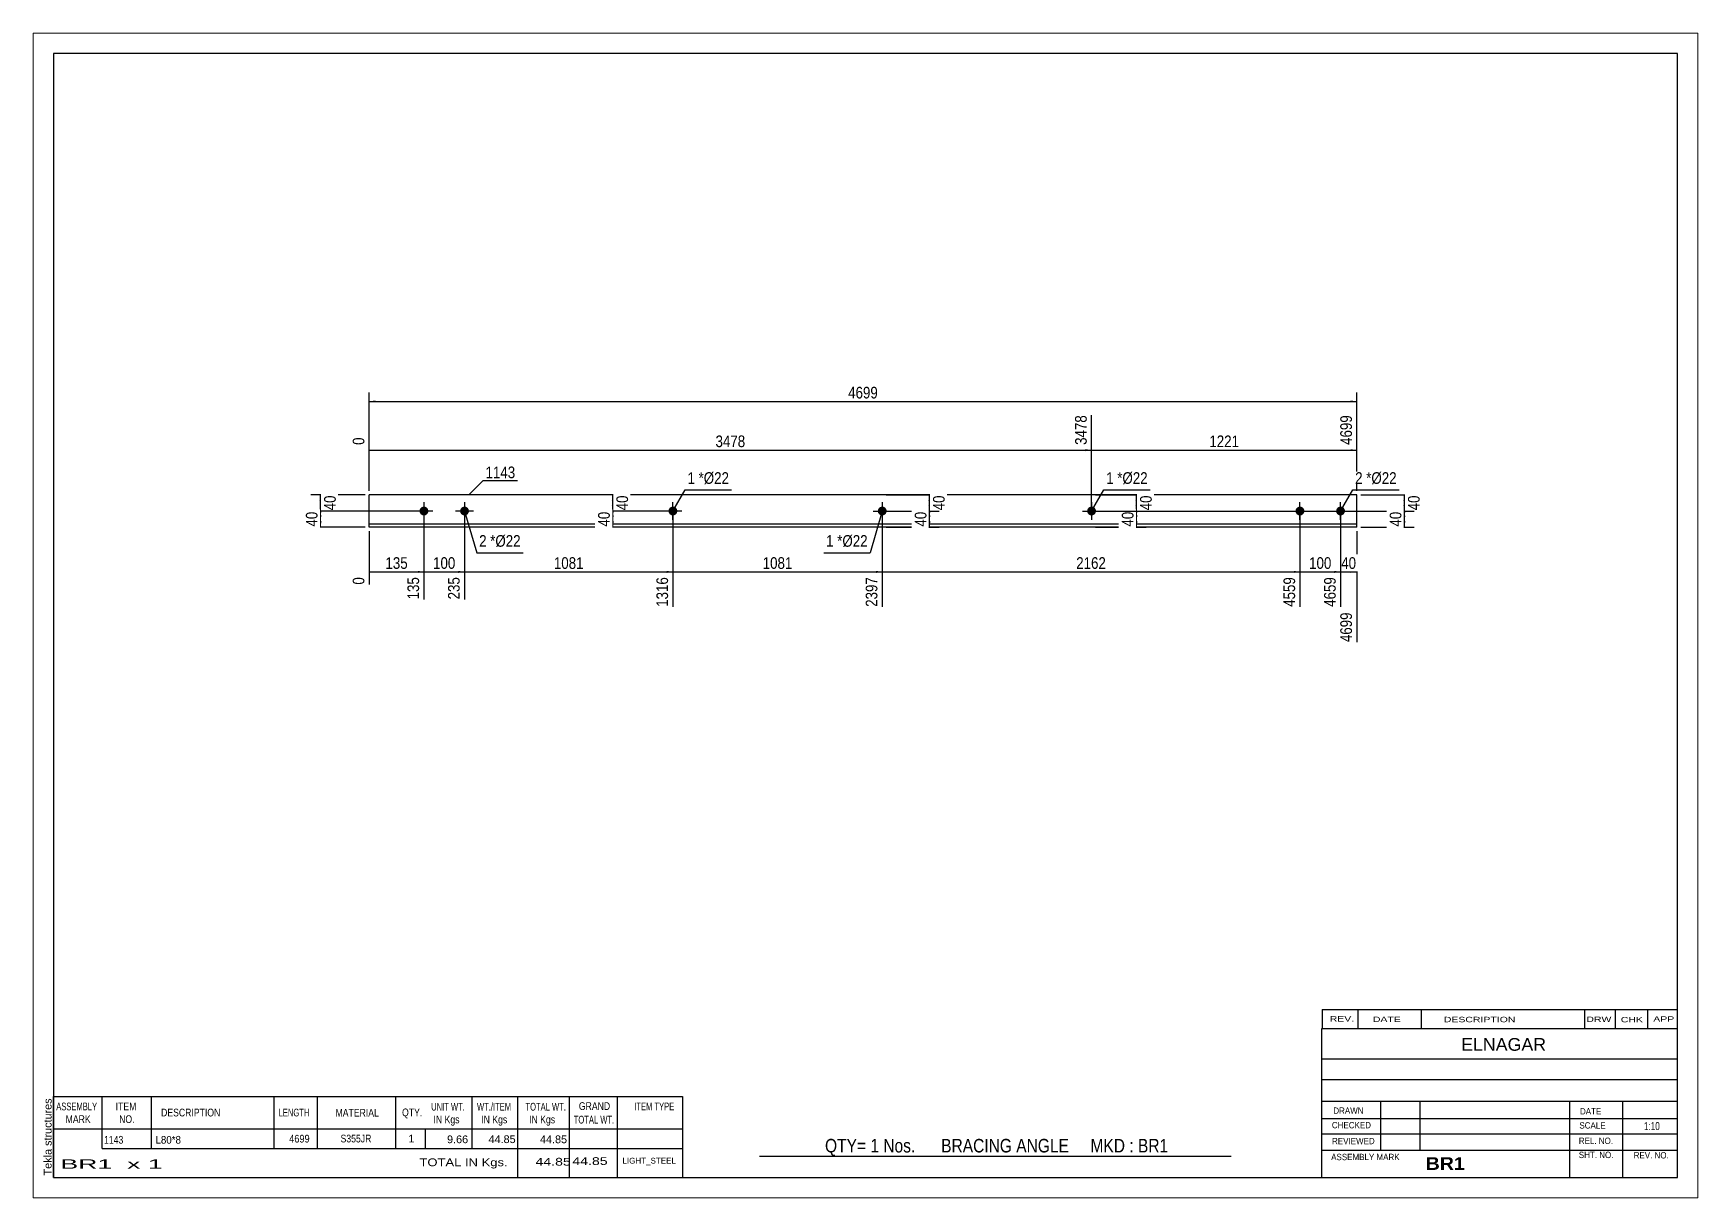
# Paper-space layout 'Layout1' of a CAD drawing. Header units: millimetres. Extents: x 0 to 410, y 0 to 287.
# The model-space entities are those that its viewports show. They can reach past a viewport. Long polylines and large blocks are cut down to what shows.
import ezdxf

# ---------------------------------------------------------------- set-up
doc = ezdxf.new("R2010")
doc.units = ezdxf.units.MM
doc.layers.add('Viewport layer', color=7, linetype='Continuous', plot=False)
doc.styles.add('Arial', font='ARIAL.TTF', dxfattribs={"height": 0.2})
doc.styles.add('Arial Bold', font='ARIALBD.TTF', dxfattribs={"height": 0.2})
doc.styles.add('Arial Narrow', font='ARIALN.TTF', dxfattribs={"height": 0.2})

# ---------------------------------------------------------------- blocks, each defined once
blk = doc.blocks.new('Unknown-629093469-1764')
at = {"color": 5, "linetype": 'Continuous'}
for p, q in [((405, 282), (5, 282)), ((5, 282), (5, 5)), ((405, 5), (405, 282)), ((5, 5), (405, 5))]:
    blk.add_line(p, q, dxfattribs=at)
at = {"color": 174, "linetype": 'Continuous', "style": 'Arial'}
blk.add_text('Tekla structures', height=1.9102, rotation=90, dxfattribs=at).set_placement((4.5, 5.5))
blk = doc.blocks.new('Bolt-629093469-1280 - 1228')
at = {"linetype": 'Continuous'}
blk.add_hatch(color=3, dxfattribs=at).paths.add_polyline_path([(261.79, 169.25, -1), (259.59, 169.25, -1)])
at = {"color": 3, "linetype": 'Continuous'}
for p, q in [((258.49, 169.25), (262.89, 169.25)), ((260.69, 171.45), (260.69, 167.05))]:
    blk.add_line(p, q, dxfattribs=at)
blk = doc.blocks.new('Bolt-629093469-1279 - 1228')
at = {"linetype": 'Continuous'}
blk.add_hatch(color=3, dxfattribs=at).paths.add_polyline_path([(210.22, 169.25, -1), (208.02, 169.25, -1)])
at = {"color": 3, "linetype": 'Continuous'}
for p, q in [((206.92, 169.25), (211.32, 169.25)), ((209.12, 171.45), (209.12, 167.05))]:
    blk.add_line(p, q, dxfattribs=at)
blk = doc.blocks.new('Part-629093469-1275 - 1228')
at = {"color": 2, "linetype": 'Continuous'}
for p, q in [((82.75, 165.25), (82.75, 173.25)), ((131.73, 173.25), (82.75, 173.25)), ((183.29, 173.25), (131.83, 173.25)), ((234.86, 173.25), (183.39, 173.25)), ((286.42, 173.25), (234.96, 173.25)), ((326.02, 173.25), (286.52, 173.25)), ((326.02, 165.25), (326.02, 173.25)), ((131.73, 166.05), (82.75, 166.05)), ((131.73, 165.25), (82.75, 165.25)), ((183.29, 166.05), (131.83, 166.05)), ((183.29, 165.25), (131.83, 165.25)), ((234.86, 166.05), (183.39, 166.05)), ((234.86, 165.25), (183.39, 165.25)), ((286.42, 166.05), (234.96, 166.05)), ((286.42, 165.25), (234.96, 165.25)), ((326.02, 166.05), (286.52, 166.05)), ((326.02, 165.25), (286.52, 165.25))]:
    blk.add_line(p, q, dxfattribs=at)
blk = doc.blocks.new('Bolt-629093469-1276 - 1228')
at = {"linetype": 'Continuous'}
for points in [[(96.23, 168.15, -1), (96.23, 170.35, -1)], [(106.23, 168.15, -1), (106.23, 170.35, -1)]]:
    blk.add_hatch(color=3, dxfattribs=at).paths.add_polyline_path(points)
at = {"color": 3, "linetype": 'Continuous'}
for p, q in [((98.43, 169.25), (94.03, 169.25)), ((96.23, 171.45), (96.23, 167.05)), ((108.43, 169.25), (104.03, 169.25)), ((106.23, 171.45), (106.23, 167.05))]:
    blk.add_line(p, q, dxfattribs=at)
blk = doc.blocks.new('Bolt-629093469-1277 - 1228')
at = {"linetype": 'Continuous'}
for points in [[(312.02, 170.35, -1), (312.02, 168.15, -1)], [(322.02, 170.35, -1), (322.02, 168.15, -1)]]:
    blk.add_hatch(color=3, dxfattribs=at).paths.add_polyline_path(points)
at = {"color": 3, "linetype": 'Continuous'}
for p, q in [((309.82, 169.25), (314.22, 169.25)), ((312.02, 167.05), (312.02, 171.45)), ((319.82, 169.25), (324.22, 169.25)), ((322.02, 167.05), (322.02, 171.45))]:
    blk.add_line(p, q, dxfattribs=at)
blk = doc.blocks.new('Bolt-629093469-1278 - 1228')
at = {"linetype": 'Continuous'}
blk.add_hatch(color=3, dxfattribs=at).paths.add_polyline_path([(156.46, 169.25, -1), (158.66, 169.25, -1)])
at = {"color": 3, "linetype": 'Continuous'}
for p, q in [((159.76, 169.25), (155.36, 169.25)), ((157.56, 167.05), (157.56, 171.45))]:
    blk.add_line(p, q, dxfattribs=at)
blk = doc.blocks.new('StraightDimension-629093469-1340 - 1228')
at = {"linetype": 'Continuous'}
blk.add_hatch(color=7, dxfattribs=at).paths.add_polyline_path([(94.73, 154.5), (96.23, 154.25), (94.73, 154)])
at = {"color": 7, "linetype": 'Continuous'}
for p, q in [((96.23, 168.25), (96.23, 147.47)), ((82.75, 164.25), (82.75, 151.12)), ((82.75, 154.25), (96.23, 154.25))]:
    blk.add_line(p, q, dxfattribs=at)
at = {"color": 0}
blk.add_wipeout([(92.83, 154.4), (92.83, 158.6), (86.15, 158.6), (86.15, 154.4)], dxfattribs=at)
at = {"color": 0, "linetype": 'Continuous'}
blk.add_wipeout([(82.15, 153.55), (77.95, 153.55), (77.95, 150.52), (82.15, 150.52)], dxfattribs=at)
at = {"color": 3, "linetype": 'Continuous', "style": 'Arial Narrow'}
blk.add_text('0', height=2.86, rotation=90.0002, dxfattribs=at).set_placement((81.55, 151.12))
at = {"color": 0, "linetype": 'Continuous'}
blk.add_wipeout([(95.63, 153.55), (91.43, 153.55), (91.43, 146.87), (95.63, 146.87)], dxfattribs=at)
at = {"color": 3, "style": 'Arial Narrow'}
blk.add_text('135', height=2.863, dxfattribs=at).set_placement((86.75, 155))
at = {"color": 3, "linetype": 'Continuous', "style": 'Arial Narrow'}
blk.add_text('135', height=2.863, rotation=90.0002, dxfattribs=at).set_placement((95.03, 147.47))
blk = doc.blocks.new('StraightDimension-629093469-1339 - 1228')
at = {"linetype": 'Continuous'}
blk.add_hatch(color=7, dxfattribs=at).paths.add_polyline_path([(104.73, 154.5), (106.23, 154.25), (104.73, 154)])
at = {"color": 7, "linetype": 'Continuous'}
for p, q in [((96.23, 168.25), (96.23, 147.47)), ((106.23, 168.25), (106.23, 147.47)), ((96.23, 154.25), (106.23, 154.25))]:
    blk.add_line(p, q, dxfattribs=at)
at = {"color": 0}
blk.add_wipeout([(104.57, 154.4), (104.57, 158.6), (97.88, 158.6), (97.88, 154.4)], dxfattribs=at)
at = {"color": 0, "linetype": 'Continuous'}
blk.add_wipeout([(105.63, 153.55), (101.43, 153.55), (101.43, 146.87), (105.63, 146.87)], dxfattribs=at)
at = {"color": 3, "style": 'Arial Narrow'}
blk.add_text('100', height=2.863, dxfattribs=at).set_placement((98.48, 155))
at = {"color": 3, "linetype": 'Continuous', "style": 'Arial Narrow'}
blk.add_text('235', height=2.863, rotation=90.0002, dxfattribs=at).set_placement((105.03, 147.47))
blk = doc.blocks.new('StraightDimension-629093469-1334 - 1228')
at = {"linetype": 'Continuous'}
blk.add_hatch(color=7, dxfattribs=at).paths.add_polyline_path([(324.52, 154.5), (326.02, 154.25), (324.52, 154)])
at = {"color": 7, "linetype": 'Continuous'}
for p, q in [((322.02, 168.25), (322.02, 145.64)), ((326.02, 164.25), (326.02, 136.94)), ((322.02, 154.25), (326.02, 154.25))]:
    blk.add_line(p, q, dxfattribs=at)
at = {"color": 0}
blk.add_wipeout([(326.45, 154.4), (326.45, 158.6), (321.59, 158.6), (321.59, 154.4)], dxfattribs=at)
at = {"color": 0, "linetype": 'Continuous'}
blk.add_wipeout([(325.42, 144.85), (321.22, 144.85), (321.22, 136.34), (325.42, 136.34)], dxfattribs=at)
at = {"color": 3, "style": 'Arial Narrow'}
blk.add_text('40', height=2.863, dxfattribs=at).set_placement((322.19, 155))
at = {"color": 3, "linetype": 'Continuous', "style": 'Arial Narrow'}
blk.add_text('4699', height=2.863, rotation=90.0002, dxfattribs=at).set_placement((324.82, 136.94))
blk = doc.blocks.new('StraightDimension-629093469-1326 - 1228')
at = {"linetype": 'Continuous'}
for points in [[(70.5, 171.75), (70.75, 173.25), (71, 171.75)], [(71, 170.75), (70.75, 169.25), (70.5, 170.75)]]:
    blk.add_hatch(color=7, dxfattribs=at).paths.add_polyline_path(points)
at = {"color": 7, "linetype": 'Continuous'}
for p, q in [((81.75, 173.25), (68.35, 173.25)), ((70.75, 169.25), (70.75, 173.25)), ((95.23, 169.25), (68.35, 169.25))]:
    blk.add_line(p, q, dxfattribs=at)
at = {"color": 0}
blk.add_wipeout([(75.1, 173.68), (70.9, 173.68), (70.9, 168.82), (75.1, 168.82)], dxfattribs=at)
at = {"color": 3, "style": 'Arial Narrow'}
blk.add_text('40', height=2.863, rotation=90.0002, dxfattribs=at).set_placement((74.5, 169.42))
blk = doc.blocks.new('StraightDimension-629093469-1327 - 1228')
at = {"linetype": 'Continuous'}
for points in [[(70.5, 167.75), (70.75, 169.25), (71, 167.75)], [(71, 166.75), (70.75, 165.25), (70.5, 166.75)]]:
    blk.add_hatch(color=7, dxfattribs=at).paths.add_polyline_path(points)
at = {"color": 7, "linetype": 'Continuous'}
for p, q in [((95.23, 169.25), (68.5, 169.25)), ((70.75, 165.25), (70.75, 169.25)), ((81.75, 165.25), (68.5, 165.25))]:
    blk.add_line(p, q, dxfattribs=at)
at = {"color": 0}
blk.add_wipeout([(70.6, 169.68), (66.4, 169.68), (66.4, 164.82), (70.6, 164.82)], dxfattribs=at)
at = {"color": 3, "style": 'Arial Narrow'}
blk.add_text('40', height=2.863, rotation=90.0002, dxfattribs=at).set_placement((70, 165.42))
blk = doc.blocks.new('StraightDimension-629093469-1291 - 1228')
at = {"linetype": 'Continuous'}
for points in [[(142.5, 171.75), (142.75, 173.25), (143, 171.75)], [(143, 170.75), (142.75, 169.25), (142.5, 170.75)]]:
    blk.add_hatch(color=7, dxfattribs=at).paths.add_polyline_path(points)
at = {"color": 7, "linetype": 'Continuous'}
for p, q in [((156.56, 173.25), (140.35, 173.25)), ((142.75, 169.25), (142.75, 173.25)), ((156.56, 169.25), (140.35, 169.25))]:
    blk.add_line(p, q, dxfattribs=at)
at = {"color": 0}
blk.add_wipeout([(147.1, 173.68), (142.9, 173.68), (142.9, 168.82), (147.1, 168.82)], dxfattribs=at)
at = {"color": 3, "style": 'Arial Narrow'}
blk.add_text('40', height=2.863, rotation=90.0002, dxfattribs=at).set_placement((146.5, 169.42))
blk = doc.blocks.new('StraightDimension-629093469-1292 - 1228')
at = {"linetype": 'Continuous'}
for points in [[(142.5, 167.75), (142.75, 169.25), (143, 167.75)], [(143, 166.75), (142.75, 165.25), (142.5, 166.75)]]:
    blk.add_hatch(color=7, dxfattribs=at).paths.add_polyline_path(points)
at = {"color": 7, "linetype": 'Continuous'}
for p, q in [((156.56, 169.25), (140.5, 169.25)), ((142.75, 165.25), (142.75, 169.25)), ((156.56, 165.25), (140.5, 165.25))]:
    blk.add_line(p, q, dxfattribs=at)
at = {"color": 0}
blk.add_wipeout([(142.6, 169.68), (138.4, 169.68), (138.4, 164.82), (142.6, 164.82)], dxfattribs=at)
at = {"color": 3, "style": 'Arial Narrow'}
blk.add_text('40', height=2.863, rotation=90.0002, dxfattribs=at).set_placement((142, 165.42))
blk = doc.blocks.new('StraightDimension-629093469-1300 - 1228')
at = {"linetype": 'Continuous'}
for points in [[(220.5, 171.75), (220.75, 173.25), (221, 171.75)], [(221, 170.75), (220.75, 169.25), (220.5, 170.75)]]:
    blk.add_hatch(color=7, dxfattribs=at).paths.add_polyline_path(points)
at = {"color": 7, "linetype": 'Continuous'}
for p, q in [((210.12, 173.25), (223, 173.25)), ((220.75, 169.25), (220.75, 173.25)), ((210.12, 169.25), (223, 169.25))]:
    blk.add_line(p, q, dxfattribs=at)
at = {"color": 0}
blk.add_wipeout([(225.1, 173.68), (220.9, 173.68), (220.9, 168.82), (225.1, 168.82)], dxfattribs=at)
at = {"color": 3, "style": 'Arial Narrow'}
blk.add_text('40', height=2.863, rotation=90.0002, dxfattribs=at).set_placement((224.5, 169.42))
blk = doc.blocks.new('StraightDimension-629093469-1301 - 1228')
at = {"linetype": 'Continuous'}
for points in [[(220.5, 167.75), (220.75, 169.25), (221, 167.75)], [(221, 166.75), (220.75, 165.25), (220.5, 166.75)]]:
    blk.add_hatch(color=7, dxfattribs=at).paths.add_polyline_path(points)
at = {"color": 7, "linetype": 'Continuous'}
for p, q in [((210.12, 169.25), (223.15, 169.25)), ((220.75, 165.25), (220.75, 169.25)), ((210.12, 165.25), (223.15, 165.25))]:
    blk.add_line(p, q, dxfattribs=at)
at = {"color": 0}
blk.add_wipeout([(220.6, 169.68), (216.4, 169.68), (216.4, 164.82), (220.6, 164.82)], dxfattribs=at)
at = {"color": 3, "style": 'Arial Narrow'}
blk.add_text('40', height=2.863, rotation=90.0002, dxfattribs=at).set_placement((220, 165.42))
blk = doc.blocks.new('StraightDimension-629093469-1372 - 1228')
at = {"linetype": 'Continuous'}
for points in [[(84.25, 196), (82.75, 196.25), (84.25, 196.5)], [(324.52, 196.5), (326.02, 196.25), (324.52, 196)]]:
    blk.add_hatch(color=7, dxfattribs=at).paths.add_polyline_path(points)
at = {"color": 7, "linetype": 'Continuous'}
for p, q in [((82.75, 174.25), (82.75, 198.5)), ((326.02, 174.25), (326.02, 198.5)), ((82.75, 196.25), (326.02, 196.25))]:
    blk.add_line(p, q, dxfattribs=at)
at = {"color": 0}
blk.add_wipeout([(208.64, 196.4), (208.64, 200.6), (200.13, 200.6), (200.13, 196.4)], dxfattribs=at)
at = {"color": 3, "style": 'Arial Narrow'}
blk.add_text('4699', height=2.863, dxfattribs=at).set_placement((200.73, 197))
blk = doc.blocks.new('StraightDimension-629093469-1308 - 1228')
at = {"linetype": 'Continuous'}
for points in [[(271.5, 171.75), (271.75, 173.25), (272, 171.75)], [(272, 170.75), (271.75, 169.25), (271.5, 170.75)]]:
    blk.add_hatch(color=7, dxfattribs=at).paths.add_polyline_path(points)
at = {"color": 7, "linetype": 'Continuous'}
for p, q in [((261.69, 173.25), (274, 173.25)), ((271.75, 169.25), (271.75, 173.25)), ((261.69, 169.25), (274, 169.25))]:
    blk.add_line(p, q, dxfattribs=at)
at = {"color": 0}
blk.add_wipeout([(276.1, 173.68), (271.9, 173.68), (271.9, 168.82), (276.1, 168.82)], dxfattribs=at)
at = {"color": 3, "style": 'Arial Narrow'}
blk.add_text('40', height=2.863, rotation=90.0002, dxfattribs=at).set_placement((275.5, 169.42))
blk = doc.blocks.new('StraightDimension-629093469-1309 - 1228')
at = {"linetype": 'Continuous'}
for points in [[(271.5, 167.75), (271.75, 169.25), (272, 167.75)], [(272, 166.75), (271.75, 165.25), (271.5, 166.75)]]:
    blk.add_hatch(color=7, dxfattribs=at).paths.add_polyline_path(points)
at = {"color": 7, "linetype": 'Continuous'}
for p, q in [((261.69, 169.25), (274.15, 169.25)), ((271.75, 165.25), (271.75, 169.25)), ((261.69, 165.25), (274.15, 165.25))]:
    blk.add_line(p, q, dxfattribs=at)
at = {"color": 0}
blk.add_wipeout([(271.6, 169.68), (267.4, 169.68), (267.4, 164.82), (271.6, 164.82)], dxfattribs=at)
at = {"color": 3, "style": 'Arial Narrow'}
blk.add_text('40', height=2.863, rotation=90.0002, dxfattribs=at).set_placement((271, 165.42))
blk = doc.blocks.new('StraightDimension-629093469-1316 - 1228')
at = {"linetype": 'Continuous'}
for points in [[(337.5, 171.75), (337.75, 173.25), (338, 171.75)], [(338, 170.75), (337.75, 169.25), (337.5, 170.75)]]:
    blk.add_hatch(color=7, dxfattribs=at).paths.add_polyline_path(points)
at = {"color": 7, "linetype": 'Continuous'}
for p, q in [((327.02, 173.25), (340, 173.25)), ((337.75, 169.25), (337.75, 173.25)), ((261.69, 169.25), (340, 169.25))]:
    blk.add_line(p, q, dxfattribs=at)
at = {"color": 0}
blk.add_wipeout([(342.1, 173.68), (337.9, 173.68), (337.9, 168.82), (342.1, 168.82)], dxfattribs=at)
at = {"color": 3, "style": 'Arial Narrow'}
blk.add_text('40', height=2.863, rotation=90.0002, dxfattribs=at).set_placement((341.5, 169.42))
blk = doc.blocks.new('StraightDimension-629093469-1317 - 1228')
at = {"linetype": 'Continuous'}
for points in [[(337.5, 167.75), (337.75, 169.25), (338, 167.75)], [(338, 166.75), (337.75, 165.25), (337.5, 166.75)]]:
    blk.add_hatch(color=7, dxfattribs=at).paths.add_polyline_path(points)
at = {"color": 7, "linetype": 'Continuous'}
for p, q in [((261.69, 169.25), (340.15, 169.25)), ((337.75, 165.25), (337.75, 169.25)), ((327.02, 165.25), (340.15, 165.25))]:
    blk.add_line(p, q, dxfattribs=at)
at = {"color": 0}
blk.add_wipeout([(337.6, 169.68), (333.4, 169.68), (333.4, 164.82), (337.6, 164.82)], dxfattribs=at)
at = {"color": 3, "style": 'Arial Narrow'}
blk.add_text('40', height=2.863, rotation=90.0002, dxfattribs=at).set_placement((337, 165.42))
blk = doc.blocks.new('StraightDimension-629093469-1335 - 1228')
at = {"linetype": 'Continuous'}
blk.add_hatch(color=7, dxfattribs=at).paths.add_polyline_path([(320.52, 154.5), (322.02, 154.25), (320.52, 154)])
at = {"color": 7, "linetype": 'Continuous'}
for p, q in [((312.02, 168.25), (312.02, 145.64)), ((322.02, 168.25), (322.02, 145.64)), ((312.02, 154.25), (322.02, 154.25))]:
    blk.add_line(p, q, dxfattribs=at)
at = {"color": 0}
blk.add_wipeout([(320.36, 154.4), (320.36, 158.6), (313.68, 158.6), (313.68, 154.4)], dxfattribs=at)
at = {"color": 0, "linetype": 'Continuous'}
blk.add_wipeout([(321.42, 153.55), (317.22, 153.55), (317.22, 145.04), (321.42, 145.04)], dxfattribs=at)
at = {"color": 3, "style": 'Arial Narrow'}
blk.add_text('100', height=2.863, dxfattribs=at).set_placement((314.28, 155))
at = {"color": 3, "linetype": 'Continuous', "style": 'Arial Narrow'}
blk.add_text('4659', height=2.863, rotation=90.0002, dxfattribs=at).set_placement((320.82, 145.64))
blk = doc.blocks.new('StraightDimension-629093469-1336 - 1228')
at = {"linetype": 'Continuous'}
blk.add_hatch(color=7, dxfattribs=at).paths.add_polyline_path([(310.52, 154.5), (312.02, 154.25), (310.52, 154)])
at = {"color": 7, "linetype": 'Continuous'}
for p, q in [((209.12, 168.25), (209.12, 145.64)), ((312.02, 168.25), (312.02, 145.64)), ((209.12, 154.25), (312.02, 154.25))]:
    blk.add_line(p, q, dxfattribs=at)
at = {"color": 0}
blk.add_wipeout([(264.83, 154.4), (264.83, 158.6), (256.31, 158.6), (256.31, 154.4)], dxfattribs=at)
at = {"color": 0, "linetype": 'Continuous'}
blk.add_wipeout([(311.42, 153.55), (307.22, 153.55), (307.22, 145.04), (311.42, 145.04)], dxfattribs=at)
at = {"color": 3, "style": 'Arial Narrow'}
blk.add_text('2162', height=2.863, dxfattribs=at).set_placement((256.91, 155))
at = {"color": 3, "linetype": 'Continuous', "style": 'Arial Narrow'}
blk.add_text('4559', height=2.863, rotation=90.0002, dxfattribs=at).set_placement((310.82, 145.64))
blk = doc.blocks.new('StraightDimension-629093469-1337 - 1228')
at = {"linetype": 'Continuous'}
blk.add_hatch(color=7, dxfattribs=at).paths.add_polyline_path([(207.62, 154.5), (209.12, 154.25), (207.62, 154)])
at = {"color": 7, "linetype": 'Continuous'}
for p, q in [((157.56, 168.25), (157.56, 145.64)), ((209.12, 168.25), (209.12, 145.64)), ((157.56, 154.25), (209.12, 154.25))]:
    blk.add_line(p, q, dxfattribs=at)
at = {"color": 0}
blk.add_wipeout([(187.6, 154.4), (187.6, 158.6), (179.08, 158.6), (179.08, 154.4)], dxfattribs=at)
at = {"color": 0, "linetype": 'Continuous'}
blk.add_wipeout([(208.52, 153.55), (204.32, 153.55), (204.32, 145.04), (208.52, 145.04)], dxfattribs=at)
at = {"color": 3, "style": 'Arial Narrow'}
blk.add_text('1081', height=2.863, dxfattribs=at).set_placement((179.68, 155))
at = {"color": 3, "linetype": 'Continuous', "style": 'Arial Narrow'}
blk.add_text('2397', height=2.863, rotation=90.0002, dxfattribs=at).set_placement((207.92, 145.64))
blk = doc.blocks.new('StraightDimension-629093469-1338 - 1228')
at = {"linetype": 'Continuous'}
blk.add_hatch(color=7, dxfattribs=at).paths.add_polyline_path([(156.06, 154.5), (157.56, 154.25), (156.06, 154)])
at = {"color": 7, "linetype": 'Continuous'}
for p, q in [((106.23, 168.25), (106.23, 147.47)), ((157.56, 168.25), (157.56, 145.64)), ((106.23, 154.25), (157.56, 154.25))]:
    blk.add_line(p, q, dxfattribs=at)
at = {"color": 0}
blk.add_wipeout([(136.15, 154.4), (136.15, 158.6), (127.64, 158.6), (127.64, 154.4)], dxfattribs=at)
at = {"color": 0, "linetype": 'Continuous'}
blk.add_wipeout([(156.96, 153.55), (152.76, 153.55), (152.76, 145.04), (156.96, 145.04)], dxfattribs=at)
at = {"color": 3, "style": 'Arial Narrow'}
blk.add_text('1081', height=2.863, dxfattribs=at).set_placement((128.24, 155))
at = {"color": 3, "linetype": 'Continuous', "style": 'Arial Narrow'}
blk.add_text('1316', height=2.863, rotation=90.0002, dxfattribs=at).set_placement((156.36, 145.64))
blk = doc.blocks.new('StraightDimension-629093469-1362 - 1228')
at = {"linetype": 'Continuous'}
blk.add_hatch(color=7, dxfattribs=at).paths.add_polyline_path([(324.52, 184.5), (326.02, 184.25), (324.52, 184)])
at = {"color": 7, "linetype": 'Continuous'}
for p, q in [((260.69, 170.25), (260.69, 192.86)), ((326.02, 174.25), (326.02, 192.86)), ((260.69, 184.25), (326.02, 184.25))]:
    blk.add_line(p, q, dxfattribs=at)
at = {"color": 0, "linetype": 'Continuous'}
blk.add_wipeout([(325.42, 193.46), (321.22, 193.46), (321.22, 184.95), (325.42, 184.95)], dxfattribs=at)
at = {"color": 0}
blk.add_wipeout([(297.61, 184.4), (297.61, 188.6), (289.1, 188.6), (289.1, 184.4)], dxfattribs=at)
at = {"color": 3, "linetype": 'Continuous', "style": 'Arial Narrow'}
blk.add_text('4699', height=2.863, rotation=90.0002, dxfattribs=at).set_placement((324.82, 185.55))
at = {"color": 3, "style": 'Arial Narrow'}
blk.add_text('1221', height=2.863, dxfattribs=at).set_placement((289.7, 185))
blk = doc.blocks.new('StraightDimension-629093469-1363 - 1228')
at = {"linetype": 'Continuous'}
blk.add_hatch(color=7, dxfattribs=at).paths.add_polyline_path([(259.19, 184.5), (260.69, 184.25), (259.19, 184)])
at = {"color": 7, "linetype": 'Continuous'}
for p, q in [((260.69, 170.25), (260.69, 192.86)), ((82.75, 174.25), (82.75, 187.38)), ((82.75, 184.25), (260.69, 184.25))]:
    blk.add_line(p, q, dxfattribs=at)
at = {"color": 0, "linetype": 'Continuous'}
for points in [[(260.09, 193.46), (255.89, 193.46), (255.89, 184.95), (260.09, 184.95)], [(82.15, 187.98), (77.95, 187.98), (77.95, 184.95), (82.15, 184.95)]]:
    blk.add_wipeout(points, dxfattribs=at)
at = {"color": 0}
blk.add_wipeout([(175.97, 184.4), (175.97, 188.6), (167.46, 188.6), (167.46, 184.4)], dxfattribs=at)
at = {"color": 3, "linetype": 'Continuous', "style": 'Arial Narrow'}
for s, height, p in [('3478', 2.863, (259.49, 185.55)), ('0', 2.86, (81.55, 185.55))]:
    blk.add_text(s, height=height, rotation=90.0002, dxfattribs=at).set_placement(p)
at = {"color": 3, "style": 'Arial Narrow'}
blk.add_text('3478', height=2.863, dxfattribs=at).set_placement((168.06, 185))
blk = doc.blocks.new('CBS_CALLOFF-629093469-1780')
at = {"color": 7, "linetype": 'Continuous'}
blk.add_line((178.88, 10.27), (295.11, 10.25), dxfattribs=at)
at = {"color": 3, "linetype": 'Continuous', "style": 'Arial Narrow'}
blk.add_text('QTY= 1 Nos.      BRACING ANGLE     MKD : BR1', height=3.3405, dxfattribs=at).set_placement((195.03, 11.16))
blk = doc.blocks.new('CBS_BOM-629093469-1779')
at = {"color": 7, "linetype": 'Continuous'}
for p, q in [((4.97, 16.97), (4.97, 24.97)), ((4.97, 24.97), (159.89, 24.97)), ((16.97, 16.97), (16.97, 24.97)), ((29.16, 16.97), (29.16, 24.97)), ((59.32, 16.97), (59.32, 24.97)), ((70, 16.97), (70, 24.97)), ((89.32, 16.97), (89.32, 24.97)), ((108.12, 16.97), (108.12, 24.97)), ((119.33, 16.97), (119.33, 24.97)), ((132.12, 16.97), (132.12, 24.97)), ((143.87, 16.97), (143.87, 24.97)), ((159.89, 24.96), (159.89, 16.98)), ((4.97, 16.97), (159.89, 16.97)), ((4.97, 12.17), (4.97, 16.97)), ((16.97, 12.17), (16.97, 16.97)), ((29.16, 12.17), (29.16, 16.97)), ((59.32, 12.17), (59.32, 16.97)), ((70, 12.17), (70, 16.97)), ((89.32, 12.17), (89.32, 16.97)), ((96.58, 12.17), (96.58, 16.97)), ((108.12, 12.17), (108.12, 16.97)), ((119.33, 12.17), (119.33, 16.97)), ((132.12, 12.17), (132.12, 16.97)), ((143.89, 12.17), (143.89, 16.97)), ((159.89, 16.97), (159.89, 12.17)), ((4.97, 4.97), (4.97, 12.15)), ((16.97, 12.17), (159.89, 12.17)), ((119.33, 4.97), (119.33, 12.15)), ((132.12, 4.97), (132.12, 12.15)), ((143.93, 4.97), (143.93, 12.15)), ((159.89, 12.17), (159.89, 4.97)), ((4.97, 4.97), (159.89, 4.97))]:
    blk.add_line(p, q, dxfattribs=at)
at = {"color": 3, "linetype": 'Continuous', "style": 'Arial'}
for s, height, width, p in [('ASSEMBLY', 1.91, 0.7, (5.65, 21.54)), ('ITEM', 1.91, 0.8, (20.3, 21.54)), ('DESCRIPTION', 1.9102, 0.8, (31.48, 20.04)), ('LENGTH', 1.91, 0.7, (60.43, 20.04)), ('MATERIAL', 1.91, 0.8, (74.45, 19.99)), ('QTY.', 1.91, 0.8, (90.84, 20.07)), ('UNIT WT.', 1.91, 0.7, (98.01, 21.47)), ('WT./ITEM', 1.91, 0.7, (109.3, 21.47)), ('TOTAL WT.', 1.91, 0.7, (121.24, 21.47)), ('GRAND', 1.91, 0.8, (134.39, 21.63)), ('ITEM TYPE', 1.91, 0.7, (148.03, 21.55)), ('MARK', 1.91, 0.8, (7.97, 18.41)), ('NO.', 1.91, 0.8, (21.15, 18.41)), ('IN Kgs', 1.91, 0.8, (98.59, 18.33)), ('IN Kgs', 1.91, 0.8, (110.34, 18.33)), ('IN Kgs', 1.91, 0.8, (122.13, 18.33)), ('TOTAL WT.', 1.91, 0.7, (133.13, 18.29))]:
    blk.add_text(s, height=height, dxfattribs=dict(at, width=width)).set_placement(p)
at = {"color": 7, "linetype": 'Continuous', "style": 'Arial'}
for s, width, p in [('1143', 0.8, (17.43, 13.32)), ('L80*8', 0.9, (30.1, 13.32)), ('4699', 0.85, (63.04, 13.6)), ('S355JR', 0.8, (75.69, 13.63))]:
    blk.add_text(s, height=1.91, dxfattribs=dict(at, width=width)).set_placement(p)
for s, p in [('1', (92.41, 13.63)), ('9.66', (101.92, 13.44)), ('44.85', (112.14, 13.47)), ('44.85', (124.81, 13.44))]:
    blk.add_text(s, height=1.91, dxfattribs=at).set_placement(p)
at = {"color": 6, "linetype": 'Continuous', "style": 'Arial'}
for s, height, width, p in [('BR1  x 1', 2.292, 2.05, (6.69, 7.16)), ('TOTAL IN Kgs.', 1.9102, 1.2, (95.13, 7.77)), ('44.85', 1.91, 1.3, (123.72, 7.92)), ('44.85', 1.91, 1.3, (132.79, 8.08))]:
    blk.add_text(s, height=height, dxfattribs=dict(at, width=width)).set_placement(p)
blk.add_text('LIGHT_STEEL', height=1.4135, dxfattribs=at).set_placement((145.14, 8.42))
blk = doc.blocks.new('CBS_NAME_BLOG-629093469-1781')
at = {"color": 7, "linetype": 'Continuous'}
for p, q in [((317.41, 41.75), (404.93, 41.75)), ((317.41, 5.04), (317.41, 41.75)), ((317.41, 34.21), (404.93, 34.21)), ((317.48, 29.16), (405, 29.16)), ((317.41, 23.79), (404.93, 23.79)), ((331.93, 11.68), (331.93, 23.78)), ((341.62, 11.71), (341.62, 23.78)), ((378.53, 5.04), (378.53, 23.77)), ((391.58, 5.04), (391.58, 23.78)), ((317.42, 19.49), (405, 19.51)), ((317.41, 15.74), (404.93, 15.74)), ((317.41, 11.7), (404.93, 11.7)), ((317.41, 5), (405, 5))]:
    blk.add_line(p, q, dxfattribs=at)
at = {"color": 3, "linetype": 'Continuous', "style": 'Arial'}
blk.add_text('ELNAGAR', height=3.133, dxfattribs=at).set_placement((351.73, 36.22))
at = {"color": 3, "linetype": 'Continuous'}
for s, height, style, width, p in [('DRAWN', 1.566, 'Arial', 0.9, (320.24, 20.68)), ('DATE', 1.566, 'Arial', 0.9, (381, 20.52)), ('CHECKED', 1.566, 'Arial', 0.9, (319.89, 17.11)), ('SCALE', 1.566, 'Arial', 0.9, (380.85, 17.04)), ('1:10', 1.957, 'Arial Narrow', 0.9, (396.74, 16.68)), ('REVIEWED', 1.566, 'Arial', 0.9, (319.93, 13.19)), ('REL. NO.', 1.566, 'Arial', 0.9, (380.71, 13.24)), ('ASSEMBLY MARK', 1.5663, 'Arial', 0.9, (319.71, 9.26)), ('BR1', 3.131, 'Arial Bold', 1.1, (342.99, 6.86)), ('SHT. NO.', 1.566, 'Arial', 0.9, (380.71, 9.77)), ('REV. NO.', 1.566, 'Arial', 0.9, (394.23, 9.68))]:
    blk.add_text(s, height=height, dxfattribs=dict(at, style=style, width=width)).set_placement(p)
blk = doc.blocks.new('CBS_REVISION-629093469-1782')
at = {"color": 7, "linetype": 'Continuous'}
for p, q in [((317.49, 46.38), (404.99, 46.38)), ((317.49, 46.38), (317.49, 41.75)), ((326.29, 46.38), (326.29, 41.75)), ((341.88, 46.38), (341.88, 41.81)), ((382.14, 46.38), (382.14, 41.75)), ((389.68, 46.38), (389.68, 41.75)), ((397.63, 46.38), (397.63, 41.75)), ((317.49, 41.75), (404.99, 41.75))]:
    blk.add_line(p, q, dxfattribs=at)
at = {"color": 7, "style": 'Arial Narrow', "width": 1.7}
for s, height, p in [('REV.', 1.326, (319.35, 43.43)), ('DATE', 1.326, (329.98, 43.31)), ('DESCRIPTION', 1.3257, (347.46, 43.26)), ('DRW', 1.326, (382.57, 43.32)), ('CHK', 1.326, (391.06, 43.23)), ('APP', 1.326, (399.06, 43.38))]:
    blk.add_text(s, height=height, dxfattribs=at).set_placement(p)
blk = doc.blocks.new('Mark-629093469-1392 - 1228')
at = {"color": 0}
blk.add_wipeout([(162.99, 175.95), (162.99, 178.95), (161.16, 178.95), (161.16, 175.95)], dxfattribs=at)
blk.add_wipeout([(162.99, 175.95), (162.99, 178.95), (161.16, 178.95), (161.16, 175.95)], dxfattribs=at)
at = {"color": 7, "linetype": 'Continuous'}
blk.add_line((157.56, 169.25), (160.56, 174.45), dxfattribs=at)
at = {"color": 0}
blk.add_wipeout([(165.16, 175.95), (165.16, 178.95), (163.89, 178.95), (163.89, 175.95)], dxfattribs=at)
blk.add_wipeout([(165.16, 175.95), (165.16, 178.95), (163.89, 178.95), (163.89, 175.95)], dxfattribs=at)
at = {"color": 3, "style": 'Arial Narrow'}
blk.add_text('1', height=2.86, dxfattribs=at).set_placement((161.16, 175.95))
at = {"color": 0}
blk.add_wipeout([(171.38, 175.95), (171.38, 178.95), (165.16, 178.95), (165.16, 175.95)], dxfattribs=at)
blk.add_wipeout([(171.38, 175.95), (171.38, 178.95), (165.16, 178.95), (165.16, 175.95)], dxfattribs=at)
at = {"color": 7, "linetype": 'Continuous'}
blk.add_line((160.56, 174.45), (171.98, 174.45), dxfattribs=at)
at = {"color": 3, "style": 'Arial Narrow'}
for s, height, p in [('*', 2.86, (163.89, 175.95)), ('Ø22', 2.863, (165.16, 175.95))]:
    blk.add_text(s, height=height, dxfattribs=at).set_placement(p)
blk = doc.blocks.new('Mark-629093469-1375 - 1228')
at = {"color": 0}
blk.add_wipeout([(118.71, 177.34), (118.71, 180.34), (111.4, 180.34), (111.4, 177.34)], dxfattribs=at)
blk.add_wipeout([(118.71, 177.34), (118.71, 180.34), (111.4, 180.34), (111.4, 177.34)], dxfattribs=at)
at = {"color": 7, "linetype": 'Continuous'}
for p, q in [((107.26, 173.2), (110.8, 176.74)), ((110.8, 176.74), (119.31, 176.74))]:
    blk.add_line(p, q, dxfattribs=at)
at = {"color": 3, "style": 'Arial Narrow'}
blk.add_text('1143', height=2.863, dxfattribs=at).set_placement((111.4, 177.34))
blk = doc.blocks.new('Mark-629093469-1390 - 1228')
at = {"color": 0}
blk.add_wipeout([(111.65, 160.45), (111.65, 163.45), (109.83, 163.45), (109.83, 160.45)], dxfattribs=at)
blk.add_wipeout([(111.65, 160.45), (111.65, 163.45), (109.83, 163.45), (109.83, 160.45)], dxfattribs=at)
at = {"color": 7, "linetype": 'Continuous'}
blk.add_line((106.23, 169.25), (109.23, 158.95), dxfattribs=at)
at = {"color": 0}
blk.add_wipeout([(113.83, 160.45), (113.83, 163.45), (112.55, 163.45), (112.55, 160.45)], dxfattribs=at)
blk.add_wipeout([(113.83, 160.45), (113.83, 163.45), (112.55, 163.45), (112.55, 160.45)], dxfattribs=at)
at = {"color": 3, "style": 'Arial Narrow'}
blk.add_text('2', height=2.86, dxfattribs=at).set_placement((109.83, 160.45))
at = {"color": 0}
blk.add_wipeout([(120.05, 160.45), (120.05, 163.45), (113.83, 163.45), (113.83, 160.45)], dxfattribs=at)
blk.add_wipeout([(120.05, 160.45), (120.05, 163.45), (113.83, 163.45), (113.83, 160.45)], dxfattribs=at)
at = {"color": 7, "linetype": 'Continuous'}
blk.add_line((109.23, 158.95), (120.65, 158.95), dxfattribs=at)
at = {"color": 3, "style": 'Arial Narrow'}
for s, height, p in [('*', 2.86, (112.55, 160.45)), ('Ø22', 2.863, (113.83, 160.45))]:
    blk.add_text(s, height=height, dxfattribs=at).set_placement(p)
blk = doc.blocks.new('Mark-629093469-1391 - 1228')
at = {"color": 0}
blk.add_wipeout([(327.45, 175.95), (327.45, 178.95), (325.62, 178.95), (325.62, 175.95)], dxfattribs=at)
blk.add_wipeout([(327.45, 175.95), (327.45, 178.95), (325.62, 178.95), (325.62, 175.95)], dxfattribs=at)
at = {"color": 7, "linetype": 'Continuous'}
blk.add_line((322.02, 169.25), (325.02, 174.45), dxfattribs=at)
at = {"color": 0}
blk.add_wipeout([(329.62, 175.95), (329.62, 178.95), (328.35, 178.95), (328.35, 175.95)], dxfattribs=at)
blk.add_wipeout([(329.62, 175.95), (329.62, 178.95), (328.35, 178.95), (328.35, 175.95)], dxfattribs=at)
at = {"color": 3, "style": 'Arial Narrow'}
blk.add_text('2', height=2.86, dxfattribs=at).set_placement((325.62, 175.95))
at = {"color": 0}
blk.add_wipeout([(335.84, 175.95), (335.84, 178.95), (329.62, 178.95), (329.62, 175.95)], dxfattribs=at)
blk.add_wipeout([(335.84, 175.95), (335.84, 178.95), (329.62, 178.95), (329.62, 175.95)], dxfattribs=at)
at = {"color": 7, "linetype": 'Continuous'}
blk.add_line((325.02, 174.45), (336.44, 174.45), dxfattribs=at)
at = {"color": 3, "style": 'Arial Narrow'}
for s, height, p in [('*', 2.86, (328.35, 175.95)), ('Ø22', 2.863, (329.62, 175.95))]:
    blk.add_text(s, height=height, dxfattribs=at).set_placement(p)
blk = doc.blocks.new('Mark-629093469-1393 - 1228')
at = {"color": 0}
blk.add_wipeout([(197.13, 160.45), (197.13, 163.45), (195.3, 163.45), (195.3, 160.45)], dxfattribs=at)
blk.add_wipeout([(197.13, 160.45), (197.13, 163.45), (195.3, 163.45), (195.3, 160.45)], dxfattribs=at)
blk.add_wipeout([(199.31, 160.45), (199.31, 163.45), (198.03, 163.45), (198.03, 160.45)], dxfattribs=at)
blk.add_wipeout([(199.31, 160.45), (199.31, 163.45), (198.03, 163.45), (198.03, 160.45)], dxfattribs=at)
at = {"color": 3, "style": 'Arial Narrow'}
blk.add_text('1', height=2.86, dxfattribs=at).set_placement((195.3, 160.45))
at = {"color": 0}
blk.add_wipeout([(205.52, 160.45), (205.52, 163.45), (199.31, 163.45), (199.31, 160.45)], dxfattribs=at)
blk.add_wipeout([(205.52, 160.45), (205.52, 163.45), (199.31, 163.45), (199.31, 160.45)], dxfattribs=at)
at = {"color": 7, "linetype": 'Continuous'}
for p in [(209.12, 169.25), (194.7, 158.95)]:
    blk.add_line(p, (206.12, 158.95), dxfattribs=at)
at = {"color": 3, "style": 'Arial Narrow'}
for s, height, p in [('*', 2.86, (198.03, 160.45)), ('Ø22', 2.863, (199.31, 160.45))]:
    blk.add_text(s, height=height, dxfattribs=at).set_placement(p)
blk = doc.blocks.new('Mark-629093469-1394 - 1228')
at = {"color": 0}
blk.add_wipeout([(266.12, 175.95), (266.12, 178.95), (264.29, 178.95), (264.29, 175.95)], dxfattribs=at)
blk.add_wipeout([(266.12, 175.95), (266.12, 178.95), (264.29, 178.95), (264.29, 175.95)], dxfattribs=at)
at = {"color": 7, "linetype": 'Continuous'}
blk.add_line((260.69, 169.25), (263.69, 174.45), dxfattribs=at)
at = {"color": 0}
blk.add_wipeout([(268.29, 175.95), (268.29, 178.95), (267.02, 178.95), (267.02, 175.95)], dxfattribs=at)
blk.add_wipeout([(268.29, 175.95), (268.29, 178.95), (267.02, 178.95), (267.02, 175.95)], dxfattribs=at)
at = {"color": 3, "style": 'Arial Narrow'}
blk.add_text('1', height=2.86, dxfattribs=at).set_placement((264.29, 175.95))
at = {"color": 0}
blk.add_wipeout([(274.51, 175.95), (274.51, 178.95), (268.29, 178.95), (268.29, 175.95)], dxfattribs=at)
blk.add_wipeout([(274.51, 175.95), (274.51, 178.95), (268.29, 178.95), (268.29, 175.95)], dxfattribs=at)
at = {"color": 7, "linetype": 'Continuous'}
blk.add_line((263.69, 174.45), (275.11, 174.45), dxfattribs=at)
at = {"color": 3, "style": 'Arial Narrow'}
for s, height, p in [('*', 2.86, (267.02, 175.95)), ('Ø22', 2.863, (268.29, 175.95))]:
    blk.add_text(s, height=height, dxfattribs=at).set_placement(p)

msp = doc.modelspace()

# ---------------------------------------------------------------- block references
for name in ['Unknown-629093469-1764', 'Part-629093469-1275 - 1228', 'Bolt-629093469-1276 - 1228', 'Bolt-629093469-1278 - 1228', 'Bolt-629093469-1279 - 1228', 'Bolt-629093469-1280 - 1228', 'Bolt-629093469-1277 - 1228', 'CBS_REVISION-629093469-1782', 'CBS_NAME_BLOG-629093469-1781', 'CBS_BOM-629093469-1779', 'CBS_CALLOFF-629093469-1780']:
    msp.add_blockref(name, (0, 0))

# ---------------------------------------------------------------- next in the draw order: block references
for name in ['StraightDimension-629093469-1291 - 1228', 'StraightDimension-629093469-1300 - 1228', 'StraightDimension-629093469-1340 - 1228', 'StraightDimension-629093469-1334 - 1228']:
    msp.add_blockref(name, (0, 0))

# ---------------------------------------------------------------- next in the draw order: block references
for name in ['StraightDimension-629093469-1339 - 1228', 'StraightDimension-629093469-1292 - 1228', 'StraightDimension-629093469-1301 - 1228']:
    msp.add_blockref(name, (0, 0))

# ---------------------------------------------------------------- next in the draw order: block references
msp.add_blockref('StraightDimension-629093469-1326 - 1228', (0, 0))

# ---------------------------------------------------------------- next in the draw order: block references
for name in ['StraightDimension-629093469-1372 - 1228', 'StraightDimension-629093469-1327 - 1228']:
    msp.add_blockref(name, (0, 0))

# ---------------------------------------------------------------- next in the draw order: block references
msp.add_blockref('StraightDimension-629093469-1308 - 1228', (0, 0))

# ---------------------------------------------------------------- next in the draw order: block references
msp.add_blockref('StraightDimension-629093469-1309 - 1228', (0, 0))

# ---------------------------------------------------------------- next in the draw order: block references
msp.add_blockref('StraightDimension-629093469-1316 - 1228', (0, 0))

# ---------------------------------------------------------------- next in the draw order: block references
msp.add_blockref('StraightDimension-629093469-1317 - 1228', (0, 0))

# ---------------------------------------------------------------- next in the draw order: block references
msp.add_blockref('StraightDimension-629093469-1335 - 1228', (0, 0))

# ---------------------------------------------------------------- next in the draw order: block references
msp.add_blockref('StraightDimension-629093469-1336 - 1228', (0, 0))

# ---------------------------------------------------------------- next in the draw order: block references
for name in ['StraightDimension-629093469-1362 - 1228', 'StraightDimension-629093469-1337 - 1228']:
    msp.add_blockref(name, (0, 0))

# ---------------------------------------------------------------- next in the draw order: block references
for name in ['Mark-629093469-1391 - 1228', 'StraightDimension-629093469-1338 - 1228']:
    msp.add_blockref(name, (0, 0))

# ---------------------------------------------------------------- next in the draw order: block references
msp.add_blockref('StraightDimension-629093469-1363 - 1228', (0, 0))

# ---------------------------------------------------------------- next in the draw order: block references
for name in ['Mark-629093469-1375 - 1228', 'Mark-629093469-1392 - 1228', 'Mark-629093469-1394 - 1228', 'Mark-629093469-1390 - 1228', 'Mark-629093469-1393 - 1228']:
    msp.add_blockref(name, (0, 0))

psp = doc.layouts.get("Layout1")

# ---------------------------------------------------------------- viewports
at = {"layer": 'Viewport layer', "view_target_point": (205, 143.5)}
psp.add_viewport(center=(205, 143.5), size=(410, 287), view_center_point=(0, 0), view_height=287, dxfattribs=at)

doc.saveas('drawing.dxf')
